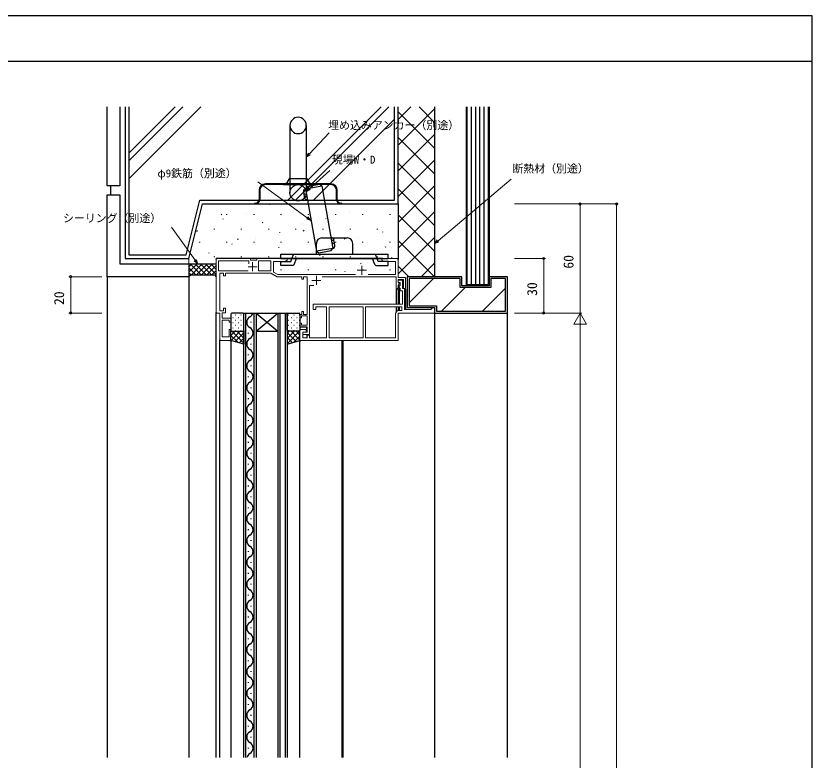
# Model space of a CAD drawing. Units: millimetres, scale not verified. Extents: x -437 to 438, y -681 to 679.
# Drawn here: x 0.6 to 438.2, y 234.9 to 643.8 of the extents above; entities that cross this region are included whole.
import ezdxf
from ezdxf.enums import TextEntityAlignment as Align

# ---------------------------------------------------------------- set-up
doc = ezdxf.new("R2010")
doc.units = ezdxf.units.MM
doc.header["$LTSCALE"] = 4
doc.layers.add('0-2_YKK_11', color=7, linetype='Continuous', lineweight=18)
doc.layers.add('0-5_YKK_D', color=6, linetype='Continuous', lineweight=18)
for name, color, linetype in [('0-3_YKK_12', 2, 'Continuous'), ('0-4_YKK_13', 4, 'Continuous'), ('0-6_YKK_ZWAK', 7, 'Continuous'), ('0-7_YSS_K', 3, 'Continuous')]:
    doc.layers.add(name, color=color, linetype=linetype)
doc.styles.add('ＭＳ ゴシック', font='')
doc.styles.get('ＭＳ ゴシック').set_extended_font_data('MS Gothic')

msp = doc.modelspace()

# ---------------------------------------------------------------- linework, layer by layer
at = {"layer": '0-2_YKK_11'}
for p, q in [((95.698, 510.513), (95.698, 507.513)), ((130.698, 508.513), (130.698, 503.513)), ((128.198, 506.013), (133.198, 506.013)), ((188.198, 504.013), (193.198, 504.013)), ((190.698, 506.513), (190.698, 501.513)), ((165.698, 501.013), (165.698, 496.013)), ((163.198, 498.513), (168.198, 498.513))]:
    msp.add_line(p, q, dxfattribs=at)
for points in [[(187.299, 501.713), (144.483, 501.713), (142.198, 503.033), (142.198, 508.813), (148.485, 508.813), (149.698, 509.513), (149.698, 510.513), (132.898, 510.513), (132.898, 509.513), (129.598, 509.513), (129.598, 510.513), (110.698, 510.513), (110.698, 480.513), (112.698, 480.513), (112.698, 465.513), (118.698, 465.513), (118.698, 471.513), (117.698, 471.513), (117.698, 467.513), (113.898, 467.513), (113.898, 476.713), (117.698, 476.713), (117.698, 475.513), (118.698, 475.513), (118.698, 477.713), (113.898, 477.713), (113.898, 480.713), (115.698, 480.713), (115.698, 483.213), (114.698, 483.213), (114.698, 481.713), (112.698, 481.713), (112.698, 502.513), (114.698, 502.513), (114.698, 501.013), (115.698, 501.013), (115.698, 502.513), (140.698, 502.513), (144.162, 500.513), (157.698, 500.513)], [(128.298, 503.713), (111.898, 503.713), (111.898, 509.313), (128.598, 509.313), (128.598, 507.563)], [(168.97, 500.513), (209.498, 500.513), (209.498, 494.013), (210.698, 494.013), (210.698, 495.694), (211.258, 496.663), (210.998, 497.113), (210.698, 497.413), (210.698, 499.013), (213.698, 499.013), (213.698, 494.775), (213.158, 494.463), (213.278, 494.013), (214.698, 494.013), (214.698, 500.013), (210.698, 500.013), (210.698, 510.513), (204.656, 510.513), (204.473, 510.393), (203.923, 510.393), (203.74, 510.513), (203.656, 510.513), (203.473, 510.393), (202.923, 510.393), (202.74, 510.513), (201.698, 510.513), (201.698, 509.513), (202.91, 508.813), (209.198, 508.813), (209.198, 501.713), (194.096, 501.713)], [(157.698, 500.513), (157.698, 499.113), (158.698, 499.113), (158.698, 500.513), (160.698, 500.513), (160.698, 479.813), (158.698, 479.813), (158.698, 481.313), (157.698, 481.313), (157.698, 479.813), (156.698, 479.813), (156.698, 477.913), (157.498, 477.913), (157.498, 479.013), (160.698, 479.013), (160.698, 473.813), (157.498, 473.813), (157.498, 474.913), (156.698, 474.913), (156.698, 473.013), (160.698, 473.013), (160.698, 470.013), (158.198, 470.013), (158.198, 468.813), (161.898, 468.813), (161.898, 495.713), (164.301, 495.713)], [(212.698, 484.013), (192.698, 484.013), (192.698, 467.013), (209.198, 467.013), (209.198, 480.013)], [(211.198, 482.013), (212.698, 482.013), (212.698, 484.013)]]:
    msp.add_lwpolyline(points, dxfattribs=at)
for points in [[(140.698, 509.313), (133.898, 509.313), (133.898, 503.713), (140.698, 503.713)], [(156.698, 465.513), (210.698, 465.513), (210.698, 480.513), (230.698, 480.513), (230.698, 483.513), (229.698, 483.513), (229.198, 483.013), (228.698, 482.513), (214.198, 482.513), (214.198, 494.013), (212.998, 494.013), (212.998, 498.613), (210.698, 498.613), (210.698, 497.413), (211.798, 497.413), (211.798, 495.813), (211.498, 495.513), (210.998, 495.013), (210.998, 494.813), (211.498, 494.313), (211.798, 494.013), (211.798, 492.813), (212.998, 492.813), (212.998, 485.513), (163.898, 485.513), (163.898, 482.513), (165.398, 482.513), (165.398, 484.013), (171.198, 484.013), (171.198, 467.013), (161.898, 467.013), (161.898, 468.313), (160.698, 468.313), (160.698, 467.013), (158.198, 467.013), (158.198, 470.013), (160.198, 470.013), (160.198, 471.513), (156.698, 471.513)], [(191.498, 484.013), (172.698, 484.013), (172.698, 467.013), (191.498, 467.013)]]:
    msp.add_lwpolyline(points, close=True, dxfattribs=at)
msp.add_arc((211.198, 480.013), 2, 90.00001, 179.99999, dxfattribs=at)
at = {"layer": '0-3_YKK_12'}
for p, q in [((202.198, 510.513), (110.698, 510.513)), ((141.198, 510.513), (111.598, 510.513)), ((209.498, 493.713), (209.498, 485.513)), ((211.798, 493.713), (209.498, 493.713)), ((210.698, 493.713), (210.698, 494.313)), ((210.698, 493.713), (210.698, 485.513)), ((211.298, 493.713), (211.298, 485.513)), ((209.498, 484.013), (209.498, 481.067)), ((210.698, 484.013), (210.698, 482.013)), ((211.298, 484.013), (211.298, 482.013)), ((110.698, 236.415), (110.698, 480.813)), ((110.998, 480.513), (110.698, 480.513)), ((125.798, 236.415), (125.798, 480.513)), ((126.798, 480.513), (126.798, 236.415)), ((131.598, 236.415), (131.598, 480.513)), ((132.598, 480.513), (132.598, 347.476)), ((132.598, 470.513), (144.598, 480.513)), ((132.598, 480.513), (144.598, 470.513)), ((144.598, 480.513), (144.598, 236.415)), ((145.598, 480.513), (145.598, 236.415)), ((148.598, 480.513), (148.598, 236.415)), ((230.198, 480.513), (235.698, 480.513)), ((230.698, 480.513), (230.698, 236.415)), ((129.958, 475.313), (129.958, 475.713)), ((160.398, 472.713), (156.698, 472.713)), ((160.398, 470.013), (160.398, 472.713)), ((128.438, 469.313), (128.438, 469.713)), ((132.598, 470.513), (144.598, 470.513)), ((160.398, 468.813), (160.398, 467.013)), ((112.698, 236.415), (112.698, 465.813)), ((112.998, 465.513), (112.698, 465.513)), ((118.198, 465.513), (118.698, 465.513)), ((118.698, 465.513), (118.698, 236.415)), ((156.698, 465.513), (157.198, 465.513)), ((156.698, 236.415), (156.698, 465.513)), ((179.698, 465.513), (179.698, 236.415)), ((180.198, 465.513), (180.198, 236.415)), ((129.958, 463.313), (129.958, 463.713)), ((128.438, 457.313), (128.438, 457.713)), ((129.958, 451.313), (129.958, 451.713)), ((128.438, 445.313), (128.438, 445.713)), ((129.958, 439.313), (129.958, 439.713)), ((128.438, 433.313), (128.438, 433.713)), ((129.958, 427.313), (129.958, 427.713)), ((128.438, 421.313), (128.438, 421.713)), ((129.958, 415.313), (129.958, 415.713)), ((128.438, 409.313), (128.438, 409.713)), ((129.958, 403.313), (129.958, 403.713)), ((128.438, 397.313), (128.438, 397.713)), ((129.958, 391.313), (129.958, 391.713)), ((128.438, 385.313), (128.438, 385.713)), ((129.958, 379.313), (129.958, 379.713)), ((128.438, 373.313), (128.438, 373.713)), ((129.958, 367.313), (129.958, 367.713)), ((128.438, 361.313), (128.438, 361.713)), ((129.958, 355.313), (129.958, 355.713)), ((128.438, 349.313), (128.438, 349.713)), ((129.958, 343.313), (129.958, 343.713)), ((128.438, 337.313), (128.438, 337.713)), ((129.958, 331.313), (129.958, 331.713)), ((128.438, 325.313), (128.438, 325.713)), ((129.958, 319.313), (129.958, 319.713)), ((128.438, 313.313), (128.438, 313.713)), ((129.958, 307.313), (129.958, 307.713)), ((128.438, 301.313), (128.438, 301.713)), ((129.958, 295.313), (129.958, 295.713)), ((128.438, 289.313), (128.438, 289.713)), ((129.958, 283.313), (129.958, 283.713)), ((128.438, 277.313), (128.438, 277.713)), ((129.958, 271.313), (129.958, 271.713)), ((128.438, 265.313), (128.438, 265.713)), ((129.958, 259.313), (129.958, 259.713)), ((128.438, 253.313), (128.438, 253.713)), ((129.958, 247.313), (129.958, 247.713)), ((128.438, 241.313), (128.438, 241.713))]:
    msp.add_line(p, q, dxfattribs=at)
for points in [[(110.698, 510.213), (110.698, 510.513), (110.998, 510.513)], [(210.198, 510.513), (210.698, 510.513), (210.698, 510.013)], [(214.198, 493.713), (214.698, 493.713), (214.698, 482.513)], [(125.798, 480.513), (132.598, 480.513), (132.598, 236.415)], [(132.598, 480.513), (149.598, 480.513), (149.598, 236.415)]]:
    msp.add_lwpolyline(points, dxfattribs=at)
for centre, start, end in [((130.875, 475.513), 119.20254, 240.79746), ((127.521, 481.513), 299.20254, 343.08415), ((127.521, 469.513), 299.20254, 60.79746), ((130.875, 463.513), 119.20254, 240.79746), ((127.521, 457.513), 299.20254, 60.79746), ((130.875, 451.513), 119.20254, 240.79746), ((127.521, 445.513), 299.20254, 60.79746), ((130.875, 439.513), 119.20254, 240.79746), ((127.521, 433.513), 299.20254, 60.79746), ((130.875, 427.513), 119.20254, 240.79746), ((127.521, 421.513), 299.20254, 60.79746), ((130.875, 415.513), 119.20254, 240.79746), ((127.521, 409.513), 299.20254, 60.79746), ((130.875, 403.513), 119.20254, 240.79746), ((127.521, 397.513), 299.20254, 60.79746), ((130.875, 391.513), 119.20254, 240.79746), ((127.521, 385.513), 299.20254, 60.79746), ((130.875, 379.513), 119.20254, 240.79746), ((127.521, 373.513), 299.20254, 60.79746), ((130.875, 367.513), 119.20254, 240.79746), ((127.521, 361.513), 299.20254, 60.79746), ((130.875, 355.513), 119.20254, 240.79746), ((127.521, 349.513), 299.20254, 60.79746), ((130.875, 343.513), 119.20254, 240.79746), ((127.521, 337.513), 299.20254, 60.79746), ((130.875, 331.513), 119.20254, 240.79746), ((127.521, 325.513), 299.20254, 60.79746), ((130.875, 319.513), 119.20254, 240.79746), ((127.521, 313.513), 299.20254, 60.79746), ((130.875, 307.513), 119.20254, 240.79746), ((127.521, 301.513), 299.20254, 60.79746), ((130.875, 295.513), 119.20254, 240.79746), ((127.521, 289.513), 299.20254, 60.79746), ((130.875, 283.513), 119.20254, 240.79746), ((127.521, 277.513), 299.20254, 60.79746), ((130.875, 271.513), 119.20254, 240.79746), ((127.521, 265.513), 299.20254, 60.79746), ((130.875, 259.513), 119.20254, 240.79746), ((127.521, 253.513), 299.20254, 60.79746), ((130.875, 247.513), 119.20254, 240.79746), ((127.521, 241.513), 299.20254, 60.79746), ((130.875, 235.513), 119.20254, 164.79351)]:
    msp.add_arc(centre, 3.437, start, end, dxfattribs=at)
at = {"layer": '0-4_YKK_13'}
for p, q in [((151.198, 583.613), (151.198, 546.613)), ((160.198, 583.613), (160.198, 546.613)), ((147.698, 551.513), (137.698, 551.513)), ((163.698, 551.513), (147.698, 551.513)), ((150.698, 554.513), (160.698, 554.513)), ((173.698, 551.513), (163.698, 551.513)), ((134.198, 548.013), (134.198, 542.913)), ((134.598, 548.013), (134.598, 542.913)), ((147.698, 551.113), (137.698, 551.113)), ((147.698, 551.113), (163.698, 551.113)), ((173.698, 551.113), (163.698, 551.113)), ((176.798, 542.913), (176.798, 548.013)), ((177.198, 542.913), (177.198, 548.013)), ((131.698, 540.913), (131.698, 540.513)), ((131.698, 540.913), (132.198, 540.913)), ((131.698, 540.513), (132.198, 540.513)), ((132.198, 540.513), (179.198, 540.513)), ((179.198, 540.913), (179.698, 540.913)), ((179.198, 540.513), (179.698, 540.513)), ((179.698, 540.513), (179.698, 540.913)), ((168.698, 521.814), (182.698, 521.813)), ((165.698, 512.816), (165.698, 518.814)), ((185.698, 512.814), (185.698, 518.813)), ((146.198, 512.815), (205.198, 512.809)), ((146.198, 510.515), (146.198, 512.815)), ((152.304, 510.441), (153.234, 512.741)), ((205.198, 510.512), (205.198, 512.809)), ((146.198, 510.515), (205.198, 510.513)), ((146.198, 508.941), (151.699, 508.941)), ((146.198, 506.641), (146.198, 508.941)), ((151.698, 508.941), (152.304, 510.441)), ((153.502, 507.266), (154.785, 510.441)), ((197.893, 507.264), (196.611, 510.438)), ((205.197, 508.938), (199.698, 508.938)), ((205.197, 506.638), (205.197, 508.938)), ((152.575, 506.641), (146.198, 506.641)), ((198.821, 506.638), (205.197, 506.637)), ((118.698, 480.013), (118.698, 471.013)), ((125.298, 480.513), (119.198, 480.513)), ((119.738, 478.113), (119.938, 478.113)), ((121.153, 479.528), (121.353, 479.528)), ((122.768, 478.113), (122.968, 478.113)), ((124.183, 479.528), (124.383, 479.528)), ((125.798, 471.013), (125.798, 480.013)), ((149.598, 471.013), (149.598, 480.013)), ((150.098, 480.513), (156.198, 480.513)), ((150.283, 479.528), (150.483, 479.528)), ((151.898, 478.113), (152.098, 478.113)), ((153.313, 479.528), (153.513, 479.528)), ((154.928, 478.113), (155.128, 478.113)), ((156.343, 479.528), (156.543, 479.528)), ((156.698, 480.013), (156.698, 471.013)), ((119.738, 475.283), (119.938, 475.283)), ((121.153, 476.698), (121.353, 476.698)), ((121.153, 473.868), (121.353, 473.868)), ((122.768, 475.283), (122.968, 475.283)), ((124.183, 476.698), (124.383, 476.698)), ((124.183, 473.868), (124.383, 473.868)), ((150.283, 476.698), (150.483, 476.698)), ((150.283, 473.868), (150.483, 473.868)), ((151.898, 475.283), (152.098, 475.283)), ((153.313, 476.698), (153.513, 476.698)), ((153.313, 473.868), (153.513, 473.868)), ((154.928, 475.283), (155.128, 475.283)), ((156.343, 476.698), (156.543, 476.698)), ((156.343, 473.868), (156.543, 473.868)), ((118.698, 465.513), (118.698, 471.013)), ((118.698, 470.982), (118.699, 470.983)), ((118.698, 468.154), (121.058, 470.513)), ((118.845, 465.472), (123.886, 470.513)), ((119.198, 470.513), (125.298, 470.513)), ((125.798, 463.94), (119.224, 470.513)), ((119.738, 472.453), (119.938, 472.453)), ((121.052, 464.85), (125.798, 469.597)), ((121.153, 471.038), (121.353, 471.038)), ((125.798, 466.768), (122.053, 470.513)), ((122.768, 472.453), (122.968, 472.453)), ((124.183, 471.038), (124.383, 471.038)), ((125.798, 469.597), (124.881, 470.513)), ((149.598, 463.656), (156.698, 470.756)), ((149.598, 469.312), (150.799, 470.513)), ((149.598, 466.484), (153.627, 470.513)), ((154.566, 464.913), (149.598, 469.881)), ((156.198, 470.513), (150.098, 470.513)), ((150.283, 471.038), (150.483, 471.038)), ((156.698, 465.609), (151.794, 470.513)), ((151.898, 472.453), (152.098, 472.453)), ((153.313, 471.038), (153.513, 471.038)), ((156.698, 468.438), (154.622, 470.513)), ((154.928, 472.453), (155.128, 472.453)), ((156.343, 471.038), (156.543, 471.038)), ((156.698, 465.513), (156.698, 471.013)), ((122.454, 464.455), (118.698, 468.211)), ((123.258, 464.229), (125.798, 466.768)), ((125.465, 463.607), (125.798, 463.94)), ((152.359, 464.291), (149.598, 467.053)), ((150.152, 463.67), (149.598, 464.224)), ((153.338, 464.567), (156.698, 467.927))]:
    msp.add_line(p, q, dxfattribs=at)
for points in [[(199.698, 508.938), (199.092, 510.438), (198.162, 512.738)], [(125.798, 471.013), (125.798, 463.513), (118.698, 465.513)], [(149.598, 471.013), (149.598, 463.513), (156.698, 465.513)]]:
    msp.add_lwpolyline(points, dxfattribs=at)
msp.add_circle((155.698, 546.613), 4.5, dxfattribs=at)
for centre, radius, start, end in [((155.698, 583.613), 4.5, 0, 180), ((155.698, 583.613), 4.5, 180, 0), ((137.698, 548.013), 3.5, 90, 180), ((147.698, 554.513), 3, 270, 0), ((163.698, 554.513), 3, 180, 270), ((173.698, 548.013), 3.5, 0, 90), ((137.698, 548.013), 3.1, 90, 180), ((173.698, 548.013), 3.1, 0, 90), ((132.198, 542.913), 2.4, 270, 0), ((132.198, 542.913), 2, 270, 0), ((179.198, 542.913), 2.4, 180, 270), ((179.198, 542.913), 2, 180, 270), ((168.698, 518.814), 3, 89.99878, 179.99845), ((182.698, 518.813), 3, 359.99873, 89.99878), ((152.575, 507.641), 1, 270, 337.99665), ((198.821, 507.638), 1, 201.99783, 270), ((119.198, 480.013), 0.5, 90, 180), ((125.298, 480.013), 0.5, 0, 90), ((150.098, 480.013), 0.5, 90, 180), ((156.198, 480.013), 0.5, 0, 90), ((119.198, 471.013), 0.5, 180, 270), ((125.298, 471.013), 0.5, 270, 0), ((150.098, 471.013), 0.5, 180, 270), ((156.198, 471.013), 0.5, 270, 0)]:
    msp.add_arc(centre, radius, start, end, dxfattribs=at)
at = {"layer": '0-5_YKK_D'}
for p, q in [((274.698, 540.513), (331.698, 540.513)), ((274.698, 540.513), (311.698, 540.513)), ((310.698, 540.513), (310.698, 480.513)), ((330.698, 540.513), (330.698, -109.487)), ((274.698, 510.513), (291.698, 510.513)), ((290.698, 480.513), (290.698, 510.513)), ((274.698, 480.513), (311.698, 480.513)), ((274.698, 480.513), (291.698, 480.513)), ((274.698, 480.513), (311.698, 480.513)), ((310.698, 480.513), (307.198, 474.451)), ((310.698, 480.513), (314.198, 474.451)), ((310.698, 480.513), (310.698, 468.389)), ((307.198, 474.451), (314.198, 474.451)), ((310.698, -12.487), (310.698, 473.513))]:
    msp.add_line(p, q, dxfattribs=at)
at = {"layer": '0-5_YKK_D', "color": 1}
for p, q in [((47.698, 500.513), (29.698, 500.513)), ((30.698, 500.513), (30.698, 480.513)), ((47.698, 480.513), (29.698, 480.513))]:
    msp.add_line(p, q, dxfattribs=at)
at = {"layer": '0-5_YKK_D'}
for points in [[(160.198, 566.153), (161.943, 568.012), (172.703, 579.477)], [(162.441, 567.545), (160.198, 566.153), (161.445, 568.48)], [(160.06, 547.152), (161.95, 548.865), (173.079, 558.95)], [(162.742, 531.345), (160.682, 532.848), (133.475, 552.698)], [(230.698, 518.557), (232.644, 520.205), (272.746, 554.141)], [(162.408, 548.358), (160.06, 547.152), (161.491, 549.371)], [(161.084, 533.4), (162.742, 531.345), (160.279, 532.296)], [(100.614, 507.531), (99.127, 509.603), (86.13, 527.722)], [(233.086, 519.683), (230.698, 518.557), (232.203, 520.726)], [(99.682, 510.002), (100.614, 507.531), (98.572, 509.205)]]:
    msp.add_lwpolyline(points, dxfattribs=at)
for centre in [(310.698, 540.513), (330.698, 540.513), (290.698, 510.513), (290.698, 480.513)]:
    msp.add_circle(centre, 0.637, dxfattribs=at)
at = {"layer": '0-5_YKK_D', "color": 1}
for centre in [(30.698, 500.513), (30.698, 480.513)]:
    msp.add_circle(centre, 0.637, dxfattribs=at)
at = {"layer": '0-6_YKK_ZWAK'}
for p, q in [((438.2, 643.8), (-436.8, 643.8)), ((438.2, 618.8), (-436.8, 618.8))]:
    msp.add_line(p, q, dxfattribs=at)
msp.add_lwpolyline([(-436.8, -681.2), (438.2, -681.2), (438.2, 643.8)], dxfattribs=at)
at = {"layer": '0-7_YSS_K'}
for p, q in [((62.698, 568.347), (88.151, 593.8)), ((62.698, 564.104), (92.394, 593.8)), ((62.698, 554.205), (102.293, 593.8)), ((150.001, 542.513), (201.288, 593.8)), ((154.244, 542.513), (205.531, 593.8)), ((210.698, 586.928), (217.57, 593.8)), ((210.698, 572.786), (230.698, 592.786)), ((230.698, 571.149), (210.698, 591.149)), ((230.698, 585.291), (222.189, 593.8)), ((230.698, 593.8), (230.698, 500.513)), ((250.998, 496.013), (250.998, 593.8)), ((253.298, 496.013), (253.298, 593.8)), ((255.598, 496.013), (255.598, 593.8)), ((257.898, 496.013), (257.898, 593.8)), ((164.144, 542.513), (208.698, 587.068)), ((210.698, 558.644), (230.698, 578.644)), ((230.698, 557.007), (210.698, 577.007)), ((210.698, 544.502), (230.698, 564.502)), ((230.698, 542.865), (210.698, 562.865)), ((52.698, 545.513), (52.698, 550.513)), ((159.769, 548.794), (165.851, 514.49)), ((168.631, 550.365), (174.712, 516.061)), ((210.698, 530.359), (230.698, 550.359)), ((230.698, 528.723), (210.698, 548.723)), ((139.847, 540.337), (139.864, 540.29)), ((210.698, 540.513), (210.698, 510.513)), ((113.446, 534.865), (113.722, 534.448)), ((116.35, 534.8), (116.35, 534.55)), ((127.37, 535.458), (127.387, 535.41)), ((131.3, 534.8), (131.3, 534.55)), ((146.25, 534.8), (146.25, 534.55)), ((161.2, 534.8), (161.2, 534.55)), ((176.15, 534.8), (176.15, 534.55)), ((184.054, 535.841), (184.07, 535.794)), ((191.1, 534.8), (191.1, 534.55)), ((206.05, 534.8), (206.05, 534.55)), ((210.698, 516.217), (230.698, 536.217)), ((230.698, 514.58), (210.698, 534.58)), ((114.309, 532.227), (114.326, 532.18)), ((135.962, 530.443), (136.238, 530.026)), ((157.848, 529.616), (157.865, 529.569)), ((170.993, 532.611), (171.009, 532.564)), ((99.83, 525.841), (100.106, 525.424)), ((101.165, 529.233), (101.182, 529.186)), ((109.475, 526.725), (109.475, 526.475)), ((124.425, 526.725), (124.425, 526.475)), ((139.375, 526.725), (139.375, 526.475)), ((154.325, 526.725), (154.325, 526.475)), ((158.478, 526.021), (158.754, 525.604)), ((169.275, 526.725), (169.275, 526.475)), ((184.225, 526.725), (184.225, 526.475)), ((199.175, 526.725), (199.175, 526.475)), ((122.346, 521.419), (122.622, 521.002)), ((132.311, 521.506), (132.327, 521.459)), ((145.372, 524.737), (145.388, 524.689)), ((180.994, 521.598), (181.27, 521.182)), ((188.994, 521.89), (189.011, 521.843)), ((202.055, 525.12), (202.072, 525.073)), ((210.698, 502.075), (230.698, 522.075)), ((101.4, 519.6), (101.4, 519.35)), ((116.35, 519.6), (116.35, 519.35)), ((119.166, 518.512), (119.183, 518.465)), ((131.3, 519.6), (131.3, 519.35)), ((144.862, 516.996), (145.138, 516.579)), ((146.25, 519.6), (146.25, 519.35)), ((161.2, 519.6), (161.2, 519.35)), ((175.85, 518.895), (175.866, 518.848)), ((176.15, 519.6), (176.15, 519.35)), ((191.1, 519.6), (191.1, 519.35)), ((203.51, 517.176), (203.786, 516.759)), ((206.05, 519.6), (206.05, 519.35)), ((230.623, 500.513), (210.698, 520.438)), ((106.689, 513.632), (106.706, 513.585)), ((163.373, 514.016), (163.39, 513.968)), ((167.378, 512.574), (167.654, 512.157)), ((109.475, 511.525), (109.475, 511.275)), ((124.425, 511.525), (124.425, 511.275)), ((139.375, 511.525), (139.375, 511.275)), ((150.312, 510.785), (150.329, 510.738)), ((154.325, 511.525), (154.325, 511.275)), ((169.275, 511.525), (169.275, 511.275)), ((184.225, 511.525), (184.225, 511.275)), ((189.894, 508.152), (190.17, 507.735)), ((193.851, 508.174), (193.868, 508.127)), ((199.175, 511.525), (199.175, 511.275)), ((206.995, 511.169), (207.012, 511.122)), ((223.278, 500.513), (230.698, 507.933)), ((95.698, 507.513), (110.698, 507.513)), ((95.698, 505.869), (97.342, 507.513)), ((95.698, 503.041), (100.171, 507.513)), ((99.515, 501.513), (95.698, 505.331)), ((102.343, 501.513), (96.343, 507.513)), ((96.999, 501.513), (102.999, 507.513)), ((105.172, 501.513), (99.172, 507.513)), ((99.828, 501.513), (105.828, 507.513)), ((108, 501.513), (102, 507.513)), ((102.656, 501.513), (108.656, 507.513)), ((110.698, 501.644), (104.829, 507.513)), ((105.484, 501.513), (110.698, 506.727)), ((110.698, 504.473), (107.657, 507.513)), ((108.313, 501.513), (110.698, 503.898)), ((110.698, 507.301), (110.486, 507.513)), ((146.25, 504.4), (146.25, 504.15)), ((161.2, 504.4), (161.2, 504.15)), ((176.15, 504.4), (176.15, 504.15)), ((181.374, 503.295), (181.391, 503.247)), ((191.1, 504.4), (191.1, 504.15)), ((206.05, 504.4), (206.05, 504.15)), ((216.481, 500.513), (210.698, 506.296)), ((50.698, 500.513), (50.698, 236.415)), ((96.692, 501.508), (95.698, 502.502)), ((96.698, 501.513), (95.698, 500.513)), ((95.698, 500.513), (95.698, 236.415)), ((96.698, 501.513), (109.696, 501.513)), ((109.696, 501.513), (110.696, 500.513)), ((110.418, 500.791), (110.698, 501.07)), ((216.698, 486.095), (230.116, 499.513)), ((234.566, 481.513), (247.566, 494.513)), ((257.017, 481.513), (269.698, 494.194)), ((270.698, 236.415), (270.698, 480.513))]:
    msp.add_line(p, q, dxfattribs=at)
for points in [[(57.698, 593.8), (57.698, 550.513), (50.698, 550.513), (50.698, 593.8)], [(60.698, 593.8), (60.698, 510.513), (95.698, 510.513), (103.198, 540.513), (210.698, 540.513), (210.698, 593.8)], [(62.698, 593.8), (62.698, 512.513), (94.136, 512.513), (101.636, 542.513), (208.698, 542.513), (208.698, 593.8)], [(260.698, 593.8), (260.698, 495.513), (248.198, 495.513), (248.198, 593.8)], [(260.198, 593.8), (260.198, 496.013), (248.698, 496.013), (248.698, 593.8)]]:
    msp.add_lwpolyline(points, dxfattribs=at)
for points in [[(159.769, 548.794), (168.631, 550.365), (167.472, 551.175), (160.579, 549.953)], [(57.698, 507.513), (95.698, 507.513), (95.698, 500.513), (50.698, 500.513), (50.698, 545.513), (57.698, 545.513)], [(174.71, 516.06), (165.848, 514.489), (167.007, 513.679), (173.9, 514.901)], [(215.698, 500.513), (215.698, 483.513), (230.698, 483.513), (230.698, 480.513), (270.698, 480.513), (270.698, 500.513), (260.698, 500.513), (260.698, 495.513), (245.698, 495.513), (245.698, 500.513)], [(216.698, 499.513), (216.698, 484.513), (231.698, 484.513), (231.698, 481.513), (269.698, 481.513), (269.698, 499.513), (261.698, 499.513), (261.698, 494.513), (244.698, 494.513), (244.698, 499.513)]]:
    msp.add_lwpolyline(points, close=True, dxfattribs=at)
for centre, start, end in [((160.03, 547.317), 100.04394, 280.04392), ((160.292, 545.84), 160.04391, 280.04392), ((160.554, 544.363), 160.04391, 280.04392), ((173.922, 520.49), 340.04391, 100.04392), ((174.184, 519.013), 340.04391, 100.04392), ((174.445, 517.536), 280.04394, 100.04392)]:
    msp.add_arc(centre, 1.5, start, end, dxfattribs=at)

# ---------------------------------------------------------------- texts
at = {"layer": '0-5_YKK_D', "style": 'ＭＳ ゴシック'}
for s, p in [('埋め込みアンカー（別途）', (172.192, 580.192)), ('現場W・D', (174.17, 561.302)), ('φ9鉄筋（別途）', (78.35, 553.789)), ('断熱材（別途）', (273.462, 556.391)), ('シーリング（別途）', (26.424, 529.127))]:
    msp.add_text(s, height=4.399, dxfattribs=at).set_placement(p, align=Align.BOTTOM_LEFT)
for s, p in [('60', (308.698, 504.952)), ('30', (288.698, 489.974))]:
    msp.add_text(s, height=5.499, rotation=90, dxfattribs=at).set_placement(p, align=Align.BOTTOM_LEFT)
at = {"layer": '0-5_YKK_D', "color": 1, "style": 'ＭＳ ゴシック'}
msp.add_text('20', height=5.499, rotation=90, dxfattribs=at).set_placement((28.698, 484.974), align=Align.BOTTOM_LEFT)

doc.saveas('drawing.dxf')
